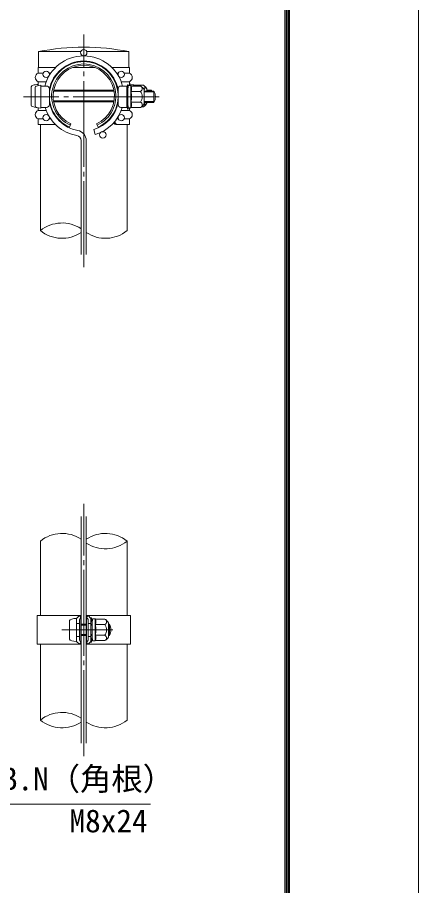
# Model space of a CAD drawing. Units: millimetres, scale not verified. Extents: x -4200 to 4200, y -2970 to 2970.
# Drawn here: x 3360 to 4200, y -607 to 1212 of the extents above; entities that cross this region are included whole.
import ezdxf
from ezdxf.enums import TextEntityAlignment as Align

# ---------------------------------------------------------------- set-up
doc = ezdxf.new("R2010")
doc.units = ezdxf.units.MM
doc.header["$LTSCALE"] = 10
doc.linetypes.add('LONG_CHAIN', pattern=[21, 18, -1, 1, -1])
for name, color, linetype, lineweight in [('0-3_D-STR1', 1, 'Continuous', 9), ('0-4_D-BMK', 2, 'LONG_CHAIN', 9), ('0-5_D-STR-DIM', 7, 'Continuous', 9), ('0-8_D-STR2', 7, 'Continuous', 9), ('0-9_D-STR3', 3, 'Continuous', 9), ('0-A_D-STR-TXT', 7, 'Continuous', 9), ('0-E_D-TTL', 7, 'Continuous', 9)]:
    doc.layers.add(name, color=color, linetype=linetype, lineweight=lineweight)
doc.styles.add('ＭＳ ゴシック', font='')
doc.styles.get('ＭＳ ゴシック').set_extended_font_data('MS Gothic')

msp = doc.modelspace()

# ---------------------------------------------------------------- linework, layer by layer
at = {"layer": '0-3_D-STR1'}
for p, q in [((3492.54, 1140.36), (3404.56, 1140.36)), ((3404.56, 1140.36), (3404.56, 1107.36)), ((3593.26, 1140.36), (3505.27, 1140.36)), ((3593.26, 1107.36), (3593.26, 1140.36)), ((3440.12, 1107.36), (3404.56, 1107.36)), ((3459.11, 1107.36), (3456.98, 1107.36)), ((3521.75, 1107.36), (3476.07, 1107.36)), ((3593.26, 1107.36), (3557.69, 1107.36)), ((3408.16, 987.36), (3408.16, 765.36)), ((3589.66, 765.36), (3589.66, 987.45)), ((3408.16, 114.99), (3408.16, -41.01)), ((3589.66, -41.01), (3589.66, 114.99)), ((3408.16, -101.01), (3408.16, -260.01)), ((3589.66, -260.01), (3589.66, -101.01))]:
    msp.add_line(p, q, dxfattribs=at)
msp.add_arc((3498.91, 662.07), 487.51, 78.84081, 101.15919, dxfattribs=at)
at = {"layer": '0-4_D-BMK'}
for p, q in [((3498.91, 688.68), (3498.91, 1176.36)), ((3657, 1045.84), (3372.88, 1045.84)), ((3498.91, -335.19), (3498.91, 193.17)), ((3452.9, -71.01), (3560.12, -71.01))]:
    msp.add_line(p, q, dxfattribs=at)
at = {"layer": '0-5_D-STR-DIM'}
for centre, start, end in [((3453.53, 709.38), 56.30864, 129.02451), ((3453.53, 821.35), 230.97549, 303.69136), ((3544.28, 821.35), 236.30864, 309.02451), ((3453.53, 59.01), 56.30864, 129.02451), ((3544.28, 59.01), 50.97549, 123.69136), ((3544.28, 170.97), 236.30864, 309.02451), ((3453.53, -315.99), 56.30864, 129.02451), ((3453.53, -204.03), 230.97549, 303.69136), ((3544.28, -204.03), 236.30864, 309.02451)]:
    msp.add_arc(centre, 72.06, start, end, dxfattribs=at)
at = {"layer": '0-8_D-STR2'}
for p, q in [((3519.82, 977.22), (3522.91, 966.87)), ((3493.51, 715.36), (3493.51, 953.96)), ((3504.31, 715.36), (3504.31, 953.96)), ((3493.51, -308.51), (3493.51, 166.49)), ((3504.31, -308.51), (3504.31, 166.49))]:
    msp.add_line(p, q, dxfattribs=at)
for centre in [(3498.91, 1138.11), (3420.32, 1092.74), (3577.5, 1092.74), (3420.32, 1001.99), (3577.5, 1001.99), (3538.86, 965.88)]:
    msp.add_circle(centre, 6.75, dxfattribs=at)
for centre, radius, start, end in [((3498.91, 1047.36), 84, 14.4591, 165.5409), ((3498.91, 1047.36), 73.2, 10.38886, 169.61114), ((3498.91, 1047.36), 84, 196.62015, 260.16066), ((3498.91, 1047.36), 73.2, 190.38886, 260.16066), ((3498.91, 1047.36), 73.2, 286.60421, 349.61114), ((3498.91, 1047.36), 84, 286.60421, 343.37985), ((3482.71, 953.96), 10.8, 0, 80.16066), ((3482.71, 953.96), 21.6, 0, 80.16066)]:
    msp.add_arc(centre, radius, start, end, dxfattribs=at)
at = {"layer": '0-9_D-STR3'}
for p, q in [((3440.12, 1107.36), (3403.36, 1107.36)), ((3403.36, 1095.36), (3403.36, 1107.36)), ((3403.36, 1095.36), (3414.1, 1095.36)), ((3426.53, 1095.36), (3429.97, 1095.36)), ((3456.98, 1107.36), (3459.11, 1107.36)), ((3594.46, 1107.36), (3557.69, 1107.36)), ((3571.28, 1095.36), (3567.84, 1095.36)), ((3594.46, 1095.36), (3583.72, 1095.36)), ((3594.46, 1107.36), (3594.46, 1099.04)), ((3594.46, 1095.36), (3594.46, 1107.36)), ((3403.36, 1069.15), (3403.36, 1077.36)), ((3403.36, 1077.36), (3420.45, 1077.36)), ((3594.46, 1077.36), (3577.37, 1077.36)), ((3594.46, 1069.07), (3594.46, 1077.36)), ((3388.96, 1066.86), (3388.96, 1027.86)), ((3396.91, 1065.4), (3396.91, 1026.27)), ((3403.36, 1071.36), (3403.36, 1069.61)), ((3408.91, 1021.84), (3408.91, 1069.84)), ((3408.91, 1068.34), (3420.91, 1068.34)), ((3426.91, 1029.34), (3426.91, 1062.34)), ((3426.91, 1057.84), (3427.67, 1057.84)), ((3426.91, 1055.81), (3427.4, 1055.81)), ((3435.49, 1057.33), (3562.33, 1057.33)), ((3435.84, 1059.36), (3561.98, 1059.36)), ((3570.14, 1057.84), (3570.91, 1057.84)), ((3570.41, 1055.81), (3570.91, 1055.81)), ((3570.91, 1062.34), (3570.91, 1029.34)), ((3576.91, 1068.34), (3588.91, 1068.34)), ((3588.91, 1068.34), (3588.91, 1023.34)), ((3590.45, 1066.68), (3588.91, 1061.38)), ((3588.91, 1061.38), (3588.91, 1030.3)), ((3590.41, 1057.99), (3591.01, 1057.99)), ((3590.45, 1071), (3590.45, 1066.68)), ((3590.45, 1071), (3591.95, 1071)), ((3591.01, 1059.32), (3592.17, 1068.8)), ((3591.01, 1059.32), (3591.01, 1032.32)), ((3591.01, 1057.99), (3591.01, 1033.69)), ((3591.95, 1071), (3591.95, 1066.68)), ((3597.48, 1069.07), (3592.47, 1069.07)), ((3594.46, 1072.86), (3594.46, 1069.07)), ((3595.96, 1072.86), (3594.46, 1072.86)), ((3595.96, 1072.86), (3595.96, 1069.07)), ((3597.6, 1045.82), (3597.6, 1068.99)), ((3617.99, 1057.1), (3597.6, 1057.1)), ((3597.82, 1068.7), (3598.02, 1070.35)), ((3617.99, 1068.35), (3597.95, 1068.35)), ((3603.33, 1070.61), (3598.32, 1070.61)), ((3603.45, 1068.35), (3603.45, 1070.54)), ((3603.75, 1069.88), (3603.61, 1070.39)), ((3623.84, 1069.88), (3603.75, 1069.88)), ((3625.51, 1060.84), (3625.51, 1030.84)), ((3625.51, 1057.84), (3645.91, 1057.84)), ((3625.51, 1055.81), (3646.88, 1055.81)), ((3631.36, 1062.36), (3631.36, 1057.84)), ((3645.91, 1057.84), (3645.91, 1033.84)), ((3435.49, 1037.39), (3562.33, 1037.39)), ((3597.6, 1045.82), (3597.6, 1022.64)), ((3403.36, 1017.36), (3403.36, 1022.52)), ((3403.36, 1017.36), (3403.36, 1022.52)), ((3408.91, 1023.34), (3420.91, 1023.34)), ((3426.91, 1035.87), (3427.83, 1035.87)), ((3426.97, 1033.84), (3428.19, 1033.84)), ((3435.84, 1035.36), (3561.98, 1035.36)), ((3569.63, 1033.84), (3570.85, 1033.84)), ((3569.98, 1035.87), (3570.91, 1035.87)), ((3576.91, 1023.34), (3588.91, 1023.34)), ((3590.45, 1024.32), (3588.91, 1030.3)), ((3590.41, 1033.69), (3591.01, 1033.69)), ((3590.41, 1030.3), (3591.95, 1024.32)), ((3591.01, 1032.32), (3592.17, 1022.83)), ((3591.95, 1024.32), (3591.95, 1020)), ((3597.41, 1022.57), (3592.47, 1022.57)), ((3594.46, 1022.57), (3594.46, 1017.36)), ((3594.46, 1017.36), (3594.46, 1022.57)), ((3594.46, 1022.57), (3594.46, 1021.86)), ((3617.99, 1034.58), (3597.6, 1034.58)), ((3617.99, 1023.32), (3597.9, 1023.32)), ((3623.84, 1024.85), (3620.16, 1024.85)), ((3625.51, 1035.87), (3646.88, 1035.87)), ((3625.51, 1033.84), (3645.91, 1033.84)), ((3631.36, 1033.84), (3631.36, 1032.36)), ((3403.36, 1017.36), (3420.45, 1017.36)), ((3425.8, 1005.93), (3425.8, 1006)), ((3594.46, 1017.36), (3577.37, 1017.36)), ((3403.36, 987.36), (3403.36, 999.36)), ((3403.36, 999.36), (3414.1, 999.36)), ((3403.36, 987.36), (3440.12, 987.36)), ((3426.53, 999.36), (3429.97, 999.36)), ((3456.98, 987.36), (3459.11, 987.36)), ((3468.91, 981.91), (3472.16, 989)), ((3528.91, 981.91), (3525.66, 989)), ((3594.46, 987.36), (3567.58, 987.36)), ((3571.28, 999.36), (3567.84, 999.36)), ((3594.46, 999.36), (3583.72, 999.36)), ((3594.46, 987.36), (3591.83, 987.36)), ((3594.46, 987.36), (3594.46, 999.36)), ((3594.46, 995.68), (3594.46, 987.36)), ((3401.26, -41.01), (3493.51, -41.01)), ((3401.26, -41.01), (3401.26, -101.01)), ((3469.46, -51.51), (3469.46, -90.51)), ((3489.86, -41.01), (3483.86, -47.01)), ((3483.86, -95.01), (3483.86, -47.01)), ((3483.86, -47.01), (3483.86, -95.01)), ((3489.86, -41.01), (3492.86, -44.01)), ((3492.86, -44.01), (3489.86, -49.5)), ((3489.86, -92.52), (3489.86, -49.5)), ((3491.39, -46.71), (3492.86, -46.71)), ((3492.86, -46.71), (3492.86, -41.01)), ((3492.86, -95.31), (3492.86, -46.71)), ((3504.31, -41.01), (3596.56, -41.01)), ((3504.95, -46.71), (3504.95, -41.01)), ((3507.95, -41.01), (3504.95, -44.01)), ((3504.95, -44.01), (3507.95, -49.5)), ((3504.95, -95.31), (3504.95, -46.71)), ((3506.43, -46.71), (3504.95, -46.71)), ((3507.95, -41.01), (3513.95, -47.01)), ((3507.95, -92.52), (3507.95, -49.5)), ((3513.95, -45.51), (3513.95, -49.83)), ((3515.45, -45.51), (3513.95, -45.51)), ((3513.95, -95.01), (3513.95, -47.01)), ((3514.51, -51.57), (3516.67, -54.6)), ((3515.45, -45.51), (3515.45, -49.83)), ((3515.73, -50.7), (3516.97, -52.44)), ((3516.35, -57.51), (3517.51, -48.02)), ((3522.82, -47.76), (3517.81, -47.76)), ((3522.95, -71.01), (3522.95, -47.83)), ((3523.24, -48.49), (3523.11, -47.98)), ((3543.33, -48.49), (3523.24, -48.49)), ((3596.56, -41.01), (3596.56, -101.01)), ((3483.86, -57.51), (3489.86, -57.51)), ((3492.86, -59.01), (3504.31, -59.01)), ((3492.86, -61.04), (3504.31, -61.04)), ((3513.95, -57.51), (3507.95, -57.51)), ((3513.95, -59.01), (3516.35, -59.01)), ((3513.95, -61.04), (3516.35, -61.04)), ((3516.35, -57.51), (3516.35, -84.51)), ((3543.33, -59.75), (3522.95, -59.75)), ((3522.95, -71.01), (3522.95, -94.19)), ((3550.85, -56.01), (3550.85, -86.01)), ((3550.85, -59.01), (3552.86, -59.01)), ((3550.85, -61.04), (3553.84, -61.04)), ((3552.86, -59.01), (3552.86, -83.01)), ((3483.86, -84.51), (3489.86, -84.51)), ((3492.86, -80.98), (3504.31, -80.98)), ((3492.86, -83.01), (3504.31, -83.01)), ((3513.95, -84.51), (3507.95, -84.51)), ((3513.95, -80.98), (3516.35, -80.98)), ((3513.95, -83.01), (3516.35, -83.01)), ((3514.51, -90.45), (3516.67, -87.42)), ((3515.73, -91.32), (3516.97, -89.58)), ((3516.35, -84.51), (3517.51, -94)), ((3543.33, -82.27), (3522.95, -82.27)), ((3550.85, -80.98), (3553.84, -80.98)), ((3550.85, -83.01), (3552.86, -83.01)), ((3401.26, -101.01), (3493.51, -101.01)), ((3489.86, -101.01), (3483.86, -95.01)), ((3492.86, -98.01), (3489.86, -92.52)), ((3489.86, -101.01), (3492.86, -98.01)), ((3491.39, -95.31), (3492.86, -95.31)), ((3492.86, -101.01), (3492.86, -95.31)), ((3504.31, -101.01), (3596.56, -101.01)), ((3504.95, -98.01), (3507.95, -92.52)), ((3504.95, -101.01), (3504.95, -95.31)), ((3506.43, -95.31), (3504.95, -95.31)), ((3507.95, -101.01), (3504.95, -98.01)), ((3507.95, -101.01), (3513.95, -95.01)), ((3513.95, -92.19), (3513.95, -96.51)), ((3522.75, -94.26), (3517.81, -94.26)), ((3543.33, -93.53), (3523.24, -93.53))]:
    msp.add_line(p, q, dxfattribs=at)
for points in [[(3591.95, 1066.68), (3590.41, 1061.38), (3590.41, 1030.3)], [(3631.36, 1059.36), (3640.36, 1059.36), (3640.36, 1057.84)], [(3590.45, 1024.32), (3590.45, 1020), (3591.95, 1020)], [(3595.96, 1022.57), (3595.96, 1021.86), (3594.46, 1021.86)], [(3515.45, -92.19), (3515.45, -96.51), (3513.95, -96.51)]]:
    msp.add_lwpolyline(points, dxfattribs=at)
for centre, radius, start, end in [((3498.91, 1047.36), 72, 294.62432, 245.37568), ((3498.91, 1047.36), 67.2, 294.62432, 245.37568), ((3498.91, 1047.36), 64.2, 294.62432, 245.37568), ((3407.11, 1086.36), 9.75, 112.61986, 247.38014), ((3590.71, 1086.36), 9.75, 292.61986, 67.38014), ((3420.91, 1062.34), 6, 0, 90), ((3576.91, 1062.34), 6, 90, 180), ((3589.29, 1058.03), 1.71, 358.43845, 49.48837), ((3592.47, 1068.77), 0.3, 90, 173), ((3597.48, 1068.77), 0.3, 15, 90), ((3582.53, 1062.78), 16.4, 339.64454, 21.71401), ((3535.34, 1045.82), 63.57, 0, 10.20031), ((3598.32, 1070.31), 0.3, 90, 173), ((3603.33, 1070.31), 0.3, 15, 90), ((3588.81, 1064.25), 15.97, 14.90359, 22.7756), ((3614.94, 1062.72), 6.4, 298.45309, 61.54691), ((3600.72, 1045.84), 20.62, 0, 33.09348), ((3605.18, 1048.07), 24, 32.13463, 57.68315), ((3620.79, 1064.25), 6.4, 317.45541, 61.54691), ((3611.03, 1049.6), 24, 32.13463, 57.68315), ((3617.86, 1047.36), 25.5, 24.25131, 28.07249), ((3623.41, 1045.84), 25.5, 331.92751, 28.07249), ((3535.34, 1045.82), 63.57, 349.79969, 0), ((3600.72, 1045.84), 20.62, 326.90652, 0), ((3420.91, 1029.34), 6, 270, 0), ((3576.91, 1029.34), 6, 180, 270), ((3589.29, 1033.64), 1.71, 310.51348, 1.56339), ((3592.47, 1022.87), 0.3, 187, 270), ((3597.41, 1022.87), 0.3, 270, 337.2244), ((3582.96, 1028.93), 15.97, 337.2244, 20.62678), ((3614.94, 1028.95), 6.4, 298.45309, 61.54691), ((3605.18, 1043.6), 24, 302.31685, 327.86537), ((3620.79, 1030.48), 6.4, 298.45309, 31.66849), ((3611.03, 1045.13), 24, 302.31685, 327.86537), ((3407.11, 1008.36), 9.75, 112.61986, 247.38014), ((3416.37, 1008.36), 9.13, 348.40415, 350.0359), ((3590.71, 1008.36), 9.75, 292.61986, 67.38014), ((3569.13, 996.36), 9.13, 213.34935, 260.27718), ((3572.03, 996.36), 9.13, 198.30949, 260.27718), ((3516.95, -49.83), 3, 180, 215.53768), ((3516.95, -49.83), 1.5, 180, 215.53768), ((3517.81, -48.06), 0.3, 90, 173), ((3522.82, -48.06), 0.3, 15, 90), ((3508.3, -54.13), 15.97, 339.37322, 22.7756), ((3540.28, -54.12), 6.4, 298.45309, 61.54691), ((3530.53, -68.78), 24, 32.13463, 57.68315), ((3515.45, -55.47), 1.5, 33.43373, 35.53768), ((3460.68, -71.01), 63.57, 0, 10.20031), ((3460.68, -71.01), 63.57, 349.79969, 0), ((3526.06, -71.01), 20.62, 0, 33.09348), ((3526.06, -71.01), 20.62, 326.90652, 0), ((3530.36, -71.01), 25.5, 331.92751, 28.07249), ((3516.95, -92.19), 3, 144.46232, 180), ((3515.45, -86.55), 1.5, 324.46232, 326.56627), ((3508.3, -87.89), 15.97, 337.2244, 20.62678), ((3540.28, -87.9), 6.4, 298.45309, 61.54691), ((3530.53, -73.24), 24, 302.31685, 327.86537), ((3516.95, -92.19), 1.5, 144.46232, 180), ((3517.81, -93.96), 0.3, 187, 270), ((3522.75, -93.96), 0.3, 270, 337.2244)]:
    msp.add_arc(centre, radius, start, end, dxfattribs=at)
for centre, start_param, end_param in [((3403.36, 1066.86), 1.5707963, 3.1415927), ((3411.31, 1065.4), 1.7382444, 3.1415927), ((3403.36, 1027.86), 3.1415927, 4.477186), ((3411.31, 1026.27), 3.1415927, 4.5449409), ((3483.86, -51.51), 1.5707963, 3.1415927), ((3483.86, -90.51), 3.1415927, 4.712389)]:
    msp.add_ellipse(centre, major_axis=(14.4, 0), ratio=0.3125, start_param=start_param, end_param=end_param, dxfattribs=at)
at = {"layer": '0-A_D-STR-TXT'}
msp.add_lwpolyline([(3638.58, -435.98), (3078.01, -435.98), (2940.35, -91.34)], dxfattribs=at)
at = {"layer": '0-E_D-TTL', "color": 2}
msp.add_lwpolyline([(-4200, 2970), (4200, 2970), (4200, -2970), (-4200, -2970)], close=True, dxfattribs=at)
at = {"layer": '0-E_D-TTL'}
for points in [[(-3930, 2750), (3930, 2750), (3930, -2750), (-3930, -2750)], [(-3927.5, 2747.5), (3927.5, 2747.5), (3927.5, -2747.5), (-3927.5, -2747.5)], [(-3925, 2745), (3925, 2745), (3925, -2745), (-3925, -2745)], [(-3922.5, 2742.5), (3922.5, 2742.5), (3922.5, -2742.5), (-3922.5, -2742.5)], [(-3920, 2740), (3920, 2740), (3920, -2740), (-3920, -2740)]]:
    msp.add_lwpolyline(points, close=True, dxfattribs=at)

# ---------------------------------------------------------------- texts
at = {"layer": '0-A_D-STR-TXT', "style": 'ＭＳ ゴシック'}
for s, p in [('バンドB.N（角根）', (3130.71, -421.49)), ('M8x24', (3469.12, -509.52))]:
    msp.add_text(s, height=48.09, dxfattribs=at).set_placement(p, align=Align.BOTTOM_LEFT)

doc.saveas('drawing.dxf')
